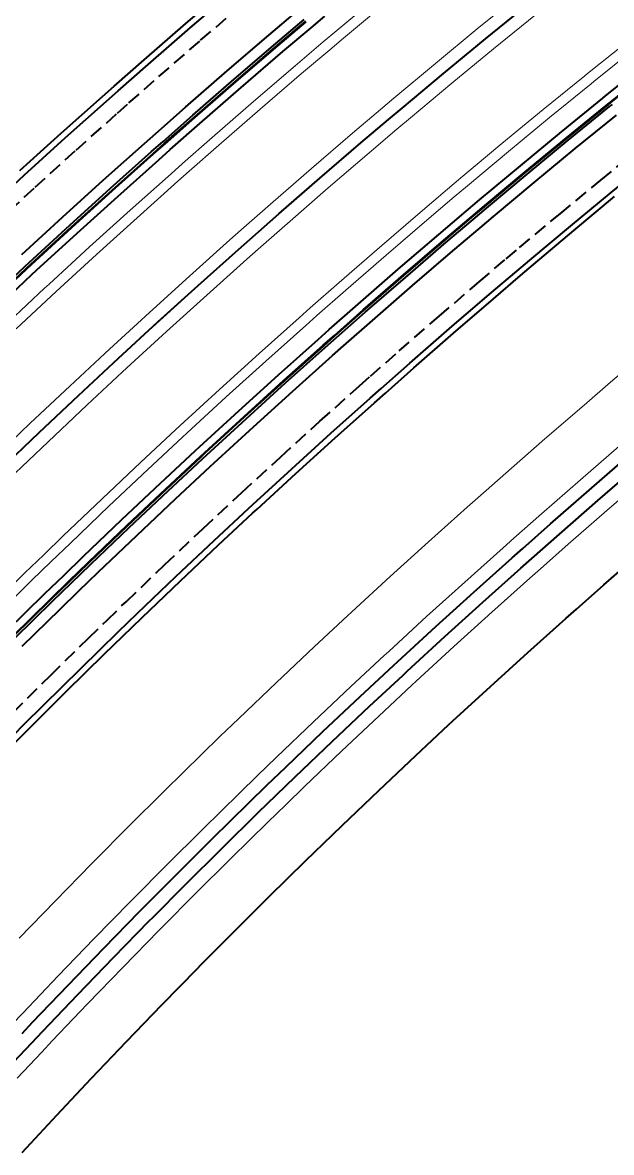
# Model space of a CAD drawing. Header units: feet. Extents: x 85617 to 85865, y 436878 to 437298.
# Drawn here: x 85731.01 to 85752.78, y 437166.14 to 437207.9 of the extents above; entities that cross this region are included whole.
import ezdxf

# ---------------------------------------------------------------- set-up
doc = ezdxf.new("R2010")
doc.units = ezdxf.units.FT
doc.header["$MEASUREMENT"] = 0
for name, pattern in [('( Dashed )', [0.75, 0.5, -0.25]), ('AM-AS', [16, 10, -2, 2, -2]), ('BV-GELEIDERAIL', [16, 10, -3, -3]), ('VW-3-3_STREEP15-N', [6, 3, -3]), ('VW-DOORGETROKKEN_015-N', [0])]:
    doc.linetypes.add(name, pattern=pattern)
for name, color, linetype, lineweight in [('N-WE-AM-AS-G', 10, 'AM-AS', 13), ('N-WE-BV-GELEIDECONSTRUCTIE_ACHTERZIJDE-G', 210, 'Continuous', 40), ('N-WE-BV-GELEIDECONSTRUCTIE_GELEIDERAIL-G', 210, 'BV-GELEIDERAIL', 40), ('N-WE-BV-GELEIDECONSTRUCTIE_UITBUIGING-G', 30, '( Dashed )', 40), ('N-WE-BV-GELEIDECONSTRUCTIE_VOORZIJDE-G', 210, 'Continuous', 40), ('N-WE-GW-BERM-G', 90, 'Continuous', 40), ('N-WE-GW-GRONDWERKLIJN_TEEN-G', 90, 'Continuous', 0), ('N-WE-GW-WATERGANG_BODEM-G', 90, 'Continuous', 40), ('N-WE-GW-WATERGANG_INSTEEK-G', 90, 'Continuous', 40), ('N-WE-GW-WATERGANG_WATERLIJN_WINTERPEIL-G', 7, 'Continuous', 0), ('N-WE-GW-ZANDLIJN-G', 20, 'Continuous', 40), ('N-WE-VH-KANTVERHARDING-G', 7, 'Continuous', 0), ('N-WE-VH-VERHARDING_KNIKLIJN-G', 251, 'Continuous', 40), ('N-WE-VW-MARKERING_LANGS_STREEP_33_015-G', 7, 'VW-3-3_STREEP15-N', 0), ('N-WE-VW-MARKERING_LANGS_STREEP_DOORGETROKKEN_015-G', 7, 'VW-DOORGETROKKEN_015-N', 0)]:
    doc.layers.add(name, color=color, linetype=linetype, lineweight=lineweight)

msp = doc.modelspace()

# ---------------------------------------------------------------- linework, layer by layer
at = {"layer": 'N-WE-AM-AS-G'}
msp.add_polyline3d([(85729.818, 437191.02, 3), (85731.625, 437192.748, 3), (85733.445, 437194.461, 3), (85735.28, 437196.16, 3), (85737.129, 437197.842, 3), (85738.991, 437199.51, 3), (85740.868, 437201.162, 2.999), (85742.758, 437202.798, 2.995), (85744.662, 437204.418, 2.989), (85746.579, 437206.022, 2.98), (85748.51, 437207.611, 2.969), (85749.779, 437208.64, 2.96)], dxfattribs=at)
at = {"layer": 'N-WE-BV-GELEIDECONSTRUCTIE_ACHTERZIJDE-G'}
for points in [[(85730.989, 437199.33, 2.804), (85732.488, 437200.706, 2.804), (85733.996, 437202.072, 2.804), (85735.513, 437203.428, 2.804), (85735.513, 437203.428, 2.804), (85735.938, 437203.804, 2.804), (85737.04, 437204.774, 2.803), (85738.575, 437206.109, 2.801), (85740.119, 437207.435, 2.797), (85741.163, 437208.321, 2.793)], [(85730.989, 437199.33, 3.594), (85732.488, 437200.706, 3.594), (85733.996, 437202.072, 3.594), (85735.513, 437203.428, 3.594), (85735.513, 437203.428, 3.594), (85735.938, 437203.804, 3.594), (85737.04, 437204.774, 3.593), (85738.575, 437206.109, 3.591), (85740.119, 437207.435, 3.587), (85741.163, 437208.321, 3.583)], [(85730.996, 437184.847, 2.804), (85732.399, 437186.223, 2.804), (85733.09, 437186.895, 2.804), (85733.81, 437187.59, 2.804), (85735.231, 437188.948, 2.804), (85736.661, 437190.296, 2.804), (85737.933, 437191.48, 2.804), (85738.1, 437191.634, 2.804), (85739.547, 437192.963, 2.804), (85741.004, 437194.282, 2.804), (85742.469, 437195.591, 2.804), (85742.469, 437195.592, 2.804), (85742.879, 437195.955, 2.804), (85743.943, 437196.891, 2.803), (85745.426, 437198.181, 2.801), (85746.917, 437199.461, 2.797), (85747.925, 437200.316, 2.793), (85748.417, 437200.73, 2.791), (85749.925, 437201.99, 2.784), (85751.441, 437203.24, 2.775), (85752.966, 437204.48, 2.765)], [(85730.996, 437184.847, 3.594), (85732.399, 437186.223, 3.594), (85733.09, 437186.895, 3.594), (85733.81, 437187.59, 3.594), (85735.231, 437188.948, 3.594), (85736.661, 437190.296, 3.594), (85737.933, 437191.48, 3.594), (85738.1, 437191.634, 3.594), (85739.547, 437192.963, 3.594), (85741.004, 437194.282, 3.594), (85742.469, 437195.591, 3.594), (85742.469, 437195.592, 3.594), (85742.879, 437195.955, 3.594), (85743.943, 437196.891, 3.593), (85745.426, 437198.181, 3.591), (85746.917, 437199.461, 3.587), (85747.925, 437200.316, 3.583), (85748.417, 437200.73, 3.581), (85749.925, 437201.99, 3.574), (85751.441, 437203.24, 3.565), (85752.966, 437204.48, 3.555)]]:
    msp.add_polyline3d(points, dxfattribs=at)
at = {"layer": 'N-WE-BV-GELEIDECONSTRUCTIE_GELEIDERAIL-G'}
for points in [[(85729.772, 437197.652, 2.824), (85731.088, 437198.877, 2.824), (85731.26, 437199.036, 2.824), (85732.757, 437200.411, 2.824), (85734.263, 437201.775, 2.824), (85735.779, 437203.129, 2.824), (85735.779, 437203.129, 2.824), (85736.203, 437203.504, 2.824), (85737.303, 437204.473, 2.823), (85738.837, 437205.807, 2.821), (85740.379, 437207.13, 2.817), (85741.421, 437208.015, 2.813)], [(85730.715, 437185.132, 2.824), (85732.119, 437186.51, 2.824), (85732.812, 437187.182, 2.824), (85733.533, 437187.879, 2.824), (85734.956, 437189.238, 2.824), (85736.388, 437190.588, 2.824), (85737.662, 437191.774, 2.824), (85737.828, 437191.928, 2.824), (85739.278, 437193.259, 2.824), (85740.736, 437194.579, 2.824), (85742.204, 437195.891, 2.824), (85742.204, 437195.891, 2.824), (85742.614, 437196.254, 2.824), (85743.68, 437197.192, 2.823), (85745.164, 437198.483, 2.821), (85746.658, 437199.765, 2.817), (85747.667, 437200.622, 2.813), (85748.159, 437201.037, 2.811), (85749.669, 437202.298, 2.804), (85751.188, 437203.549, 2.795), (85752.715, 437204.791, 2.785), (85752.817, 437204.873, 2.784)]]:
    msp.add_polyline3d(points, dxfattribs=at)
at = {"layer": 'N-WE-BV-GELEIDECONSTRUCTIE_UITBUIGING-G'}
for points in [[(85729.971, 437200.432, 2.729), (85731.477, 437201.815, 2.729), (85732.993, 437203.187, 2.729), (85734.518, 437204.55, 2.729), (85734.518, 437204.55, 2.729), (85734.944, 437204.928, 2.729), (85736.051, 437205.902, 2.728), (85737.594, 437207.244, 2.726), (85739.146, 437208.576, 2.722)], [(85730.664, 437182.401, 2.729), (85732.05, 437183.78, 2.729), (85733.446, 437185.149, 2.729), (85734.133, 437185.817, 2.729), (85734.85, 437186.509, 2.729), (85736.264, 437187.86, 2.729), (85737.686, 437189.201, 2.729), (85738.952, 437190.379, 2.729), (85739.118, 437190.533, 2.729), (85740.558, 437191.855, 2.729), (85742.007, 437193.167, 2.729), (85743.465, 437194.47, 2.729), (85743.465, 437194.47, 2.729), (85743.873, 437194.831, 2.729), (85744.932, 437195.763, 2.728), (85746.407, 437197.046, 2.726), (85747.89, 437198.319, 2.722), (85748.893, 437199.17, 2.718), (85749.382, 437199.582, 2.716), (85750.883, 437200.836, 2.709), (85752.391, 437202.079, 2.7), (85753.908, 437203.312, 2.69)]]:
    msp.add_polyline3d(points, dxfattribs=at)
at = {"layer": 'N-WE-BV-GELEIDECONSTRUCTIE_VOORZIJDE-G'}
for points in [[(85730.045, 437197.36, 2.844), (85731.359, 437198.583, 2.844), (85731.531, 437198.743, 2.844), (85733.027, 437200.115, 2.844), (85734.531, 437201.477, 2.844), (85736.044, 437202.83, 2.844), (85736.044, 437202.83, 2.844), (85736.468, 437203.205, 2.844), (85737.567, 437204.172, 2.843), (85739.098, 437205.504, 2.841), (85740.638, 437206.826, 2.837), (85741.679, 437207.709, 2.833), (85742.187, 437208.137, 2.831)], [(85730.045, 437197.36, 3.594), (85731.359, 437198.583, 3.594), (85731.531, 437198.743, 3.594), (85733.027, 437200.115, 3.594), (85734.531, 437201.477, 3.594), (85736.044, 437202.83, 3.594), (85736.044, 437202.83, 3.594), (85736.468, 437203.205, 3.594), (85737.567, 437204.172, 3.593), (85739.098, 437205.504, 3.591), (85740.638, 437206.826, 3.587), (85741.679, 437207.709, 3.583), (85742.187, 437208.137, 3.581)], [(85730.434, 437185.416, 2.844), (85731.84, 437186.796, 2.844), (85732.533, 437187.47, 2.844), (85733.256, 437188.167, 2.844), (85734.68, 437189.528, 2.844), (85736.114, 437190.88, 2.844), (85737.39, 437192.067, 2.844), (85737.557, 437192.222, 2.844), (85739.008, 437193.554, 2.844), (85740.469, 437194.877, 2.844), (85741.938, 437196.19, 2.844), (85741.938, 437196.19, 2.844), (85742.349, 437196.554, 2.844), (85743.416, 437197.493, 2.843), (85744.903, 437198.786, 2.841), (85746.398, 437200.069, 2.837), (85747.409, 437200.927, 2.833), (85747.902, 437201.343, 2.831), (85749.414, 437202.606, 2.824), (85750.935, 437203.859, 2.815), (85752.463, 437205.102, 2.805), (85752.566, 437205.185, 2.804), (85754.001, 437206.335, 2.793)], [(85730.434, 437185.416, 3.594), (85731.84, 437186.796, 3.594), (85732.533, 437187.47, 3.594), (85733.256, 437188.167, 3.594), (85734.68, 437189.528, 3.594), (85736.114, 437190.88, 3.594), (85737.39, 437192.067, 3.594), (85737.557, 437192.222, 3.594), (85739.008, 437193.554, 3.594), (85740.469, 437194.877, 3.594), (85741.938, 437196.19, 3.594), (85741.938, 437196.19, 3.594), (85742.349, 437196.554, 3.594), (85743.416, 437197.493, 3.593), (85744.903, 437198.786, 3.591), (85746.398, 437200.069, 3.587), (85747.409, 437200.927, 3.583), (85747.902, 437201.343, 3.581), (85749.414, 437202.606, 3.574), (85750.935, 437203.859, 3.565), (85752.463, 437205.102, 3.555), (85752.566, 437205.185, 3.554), (85754.001, 437206.335, 3.543)]]:
    msp.add_polyline3d(points, dxfattribs=at)
at = {"layer": 'N-WE-GW-BERM-G'}
for points in [[(85729.563, 437200.872, 2.699), (85731.073, 437202.258, 2.699), (85732.591, 437203.633, 2.699), (85734.119, 437204.999, 2.699), (85734.119, 437204.999, 2.699), (85734.547, 437205.377, 2.699), (85735.656, 437206.354, 2.698), (85737.202, 437207.698, 2.696), (85738.757, 437209.033, 2.692)], [(85729.846, 437180.726, 2.699), (85731.088, 437181.977, 2.699), (85732.472, 437183.353, 2.699), (85733.864, 437184.72, 2.699), (85734.551, 437185.386, 2.699), (85735.266, 437186.077, 2.699), (85736.677, 437187.425, 2.699), (85738.096, 437188.763, 2.699), (85739.36, 437189.939, 2.699), (85739.525, 437190.092, 2.699), (85740.962, 437191.411, 2.699), (85742.408, 437192.721, 2.699), (85743.863, 437194.021, 2.699), (85743.863, 437194.021, 2.699), (85744.27, 437194.381, 2.699), (85745.327, 437195.311, 2.698), (85746.799, 437196.592, 2.696), (85748.279, 437197.862, 2.692), (85749.28, 437198.712, 2.688), (85749.768, 437199.123, 2.686), (85751.266, 437200.374, 2.679), (85752.771, 437201.615, 2.67), (85754.285, 437202.846, 2.66)]]:
    msp.add_polyline3d(points, dxfattribs=at)
at = {"layer": 'N-WE-GW-GRONDWERKLIJN_TEEN-G'}
msp.add_polyline3d([(85730.888, 437174.057, 0), (85732.219, 437175.435, 0), (85733.558, 437176.803, 0), (85733.688, 437176.934, 0), (85734.907, 437178.162, 0), (85736.265, 437179.513, 0), (85737.632, 437180.854, 0), (85738.306, 437181.509, 0), (85739.008, 437182.186, 0), (85740.393, 437183.509, 0), (85741.786, 437184.823, 0), (85743.026, 437185.977, 0), (85743.188, 437186.127, 0), (85744.599, 437187.422, 0), (85746.019, 437188.708, 0), (85747.447, 437189.984, 0), (85747.447, 437189.984, 0), (85747.846, 437190.338, 0), (85748.882, 437191.252, 0), (85750.324, 437192.512, 0), (85751.772, 437193.765, 0), (85752.75, 437194.605, 0), (85753.226, 437195.012, 0)], dxfattribs=at)
at = {"layer": 'N-WE-GW-WATERGANG_BODEM-G'}
for points in [[(85730.993, 437170.541, -1.25), (85731.382, 437170.952, -1.25), (85732.692, 437172.326, -1.25), (85734.011, 437173.692, -1.25), (85735.339, 437175.048, -1.25), (85735.467, 437175.178, -1.25), (85736.676, 437176.396, -1.25), (85738.022, 437177.734, -1.25), (85739.377, 437179.064, -1.25), (85740.045, 437179.713, -1.25), (85740.741, 437180.384, -1.25), (85742.114, 437181.696, -1.25), (85743.495, 437182.998, -1.25), (85744.724, 437184.142, -1.25), (85744.885, 437184.291, -1.25), (85746.284, 437185.575, -1.25), (85747.691, 437186.849, -1.25), (85749.106, 437188.114, -1.25), (85749.106, 437188.114, -1.25), (85749.502, 437188.465, -1.25), (85750.529, 437189.371, -1.25), (85751.958, 437190.62, -1.25), (85753.394, 437191.863, -1.25)], [(85730.446, 437169.228, -1.25), (85731.357, 437170.198, -1.25), (85731.745, 437170.608, -1.25), (85733.052, 437171.98, -1.25), (85734.369, 437173.343, -1.25), (85735.695, 437174.697, -1.25), (85735.823, 437174.827, -1.25), (85737.03, 437176.042, -1.25), (85738.374, 437177.379, -1.25), (85739.726, 437178.706, -1.25), (85740.393, 437179.353, -1.25), (85741.088, 437180.024, -1.25), (85742.458, 437181.333, -1.25), (85743.837, 437182.633, -1.25), (85745.064, 437183.775, -1.25), (85745.224, 437183.924, -1.25), (85746.62, 437185.205, -1.25), (85748.025, 437186.477, -1.25), (85749.438, 437187.74, -1.25), (85749.438, 437187.74, -1.25), (85749.833, 437188.09, -1.25), (85750.859, 437188.995, -1.25), (85752.285, 437190.242, -1.25), (85753.718, 437191.482, -1.25)]]:
    msp.add_polyline3d(points, dxfattribs=at)
at = {"layer": 'N-WE-GW-WATERGANG_INSTEEK-G'}
msp.add_polyline3d([(85730.995, 437166.145, 0), (85732.273, 437167.521, 0), (85733.176, 437168.483, 0), (85733.56, 437168.889, 0), (85734.856, 437170.249, 0), (85736.161, 437171.6, 0), (85737.475, 437172.942, 0), (85737.602, 437173.071, 0), (85738.798, 437174.275, 0), (85740.13, 437175.6, 0), (85741.471, 437176.916, 0), (85742.132, 437177.557, 0), (85742.821, 437178.222, 0), (85744.179, 437179.52, 0), (85745.546, 437180.808, 0), (85746.762, 437181.94, 0), (85746.921, 437182.088, 0), (85748.305, 437183.358, 0), (85749.697, 437184.619, 0), (85751.098, 437185.87, 0), (85751.098, 437185.871, 0), (85751.49, 437186.218, 0), (85752.506, 437187.114, 0), (85753.92, 437188.35, 0)], dxfattribs=at)
at = {"layer": 'N-WE-GW-WATERGANG_WATERLIJN_WINTERPEIL-G'}
for points in [[(85730.63, 437170.884, -1), (85731.019, 437171.296, -1), (85732.331, 437172.673, -1), (85733.652, 437174.04, -1), (85734.983, 437175.399, -1), (85735.111, 437175.529, -1), (85736.322, 437176.749, -1), (85737.671, 437178.09, -1), (85739.028, 437179.422, -1), (85739.697, 437180.072, -1), (85740.394, 437180.745, -1), (85741.769, 437182.058, -1), (85743.153, 437183.363, -1), (85744.384, 437184.509, -1), (85744.546, 437184.658, -1), (85745.947, 437185.944, -1), (85747.356, 437187.221, -1), (85748.774, 437188.488, -1), (85748.774, 437188.488, -1), (85749.171, 437188.84, -1), (85750.2, 437189.747, -1), (85751.632, 437190.999, -1), (85753.069, 437192.243, -1)], [(85730.812, 437168.887, -1), (85731.721, 437169.855, -1), (85732.108, 437170.265, -1), (85733.413, 437171.634, -1), (85734.728, 437172.994, -1), (85736.051, 437174.346, -1), (85736.179, 437174.476, -1), (85737.384, 437175.689, -1), (85738.725, 437177.023, -1), (85740.075, 437178.348, -1), (85740.741, 437178.994, -1), (85741.434, 437179.664, -1), (85742.802, 437180.97, -1), (85744.179, 437182.268, -1), (85745.403, 437183.408, -1), (85745.564, 437183.557, -1), (85746.957, 437184.836, -1), (85748.36, 437186.106, -1), (85749.77, 437187.366, -1), (85749.77, 437187.366, -1), (85750.165, 437187.716, -1), (85751.188, 437188.619, -1), (85752.612, 437189.864, -1), (85754.043, 437191.102, -1)]]:
    msp.add_polyline3d(points, dxfattribs=at)
at = {"layer": 'N-WE-GW-ZANDLIJN-G'}
for points in [[(85730.916, 437202.43, 0), (85732.436, 437203.806, 0), (85733.965, 437205.172, 0), (85733.965, 437205.172, 0), (85734.393, 437205.551, 0), (85735.504, 437206.527, 0), (85737.053, 437207.87, 0), (85738.613, 437209.201, 0)], [(85730.916, 437202.43, 0), (85732.436, 437203.806, 0), (85733.965, 437205.172, 0), (85733.965, 437205.172, 0), (85734.393, 437205.551, 0), (85735.504, 437206.527, 0), (85737.053, 437207.87, 0), (85738.613, 437209.201, 0)], [(85730.178, 437191.366, 2), (85731.625, 437192.748, 2), (85733.08, 437194.12, 2), (85734.375, 437195.325, 2), (85734.544, 437195.482, 2), (85736.018, 437196.835, 2), (85737.5, 437198.177, 2), (85738.991, 437199.51, 2), (85738.991, 437199.51, 2), (85739.408, 437199.879, 2), (85740.491, 437200.832, 1.999), (85742, 437202.145, 1.996), (85743.518, 437203.448, 1.992), (85744.544, 437204.318, 1.989), (85745.044, 437204.74, 1.987), (85746.579, 437206.022, 1.98), (85748.123, 437207.294, 1.971), (85749.675, 437208.556, 1.96)], [(85730.178, 437191.366, 2), (85731.625, 437192.748, 2), (85733.08, 437194.12, 2), (85734.375, 437195.325, 2), (85734.544, 437195.482, 2), (85736.018, 437196.835, 2), (85737.5, 437198.177, 2), (85738.991, 437199.51, 2), (85738.991, 437199.51, 2), (85739.408, 437199.879, 2), (85740.491, 437200.832, 1.999), (85742, 437202.145, 1.996), (85743.518, 437203.448, 1.992), (85744.544, 437204.318, 1.989), (85745.044, 437204.74, 1.987), (85746.579, 437206.022, 1.98), (85748.123, 437207.294, 1.971), (85749.675, 437208.556, 1.96)], [(85729.833, 437197.587, 1.881), (85731.148, 437198.812, 1.881), (85731.321, 437198.971, 1.881), (85732.817, 437200.345, 1.881), (85734.323, 437201.708, 1.881), (85735.838, 437203.062, 1.881), (85735.838, 437203.062, 1.881), (85736.262, 437203.438, 1.881), (85737.362, 437204.406, 1.88), (85738.895, 437205.739, 1.878), (85740.437, 437207.062, 1.874), (85741.479, 437207.947, 1.87)], [(85729.833, 437197.587, 1.881), (85731.148, 437198.812, 1.881), (85731.321, 437198.971, 1.881), (85732.817, 437200.345, 1.881), (85734.323, 437201.708, 1.881), (85735.838, 437203.062, 1.881), (85735.838, 437203.062, 1.881), (85736.262, 437203.438, 1.881), (85737.362, 437204.406, 1.88), (85738.895, 437205.739, 1.878), (85740.437, 437207.062, 1.874), (85741.479, 437207.947, 1.87)], [(85729.85, 437197.569, 1.882), (85731.166, 437198.793, 1.882), (85731.338, 437198.952, 1.882), (85732.834, 437200.326, 1.882), (85734.34, 437201.69, 1.882), (85735.855, 437203.043, 1.882), (85735.855, 437203.043, 1.882), (85736.279, 437203.419, 1.882), (85737.379, 437204.387, 1.881), (85738.911, 437205.72, 1.878), (85740.453, 437207.043, 1.874), (85741.495, 437207.928, 1.871)], [(85729.85, 437197.569, 1.882), (85731.166, 437198.793, 1.882), (85731.338, 437198.952, 1.882), (85732.834, 437200.326, 1.882), (85734.34, 437201.69, 1.882), (85735.855, 437203.043, 1.882), (85735.855, 437203.043, 1.882), (85736.279, 437203.419, 1.882), (85737.379, 437204.387, 1.881), (85738.911, 437205.72, 1.878), (85740.453, 437207.043, 1.874), (85741.495, 437207.928, 1.871)], [(85730.634, 437185.213, 1.882), (85732.039, 437186.592, 1.882), (85732.732, 437187.265, 1.882), (85733.454, 437187.961, 1.882), (85734.877, 437189.321, 1.882), (85736.309, 437190.671, 1.882), (85737.584, 437191.858, 1.882), (85737.751, 437192.012, 1.882), (85739.201, 437193.343, 1.882), (85740.66, 437194.665, 1.882), (85742.128, 437195.976, 1.882), (85742.128, 437195.976, 1.882), (85742.538, 437196.34, 1.882), (85743.604, 437197.278, 1.881), (85745.089, 437198.57, 1.878), (85746.583, 437199.852, 1.874), (85747.593, 437200.709, 1.871), (85748.086, 437201.124, 1.869), (85749.596, 437202.386, 1.862), (85751.115, 437203.638, 1.853), (85752.643, 437204.88, 1.842), (85752.745, 437204.963, 1.842), (85754.179, 437206.112, 1.83)], [(85730.634, 437185.213, 1.882), (85732.039, 437186.592, 1.882), (85732.732, 437187.265, 1.882), (85733.454, 437187.961, 1.882), (85734.877, 437189.321, 1.882), (85736.309, 437190.671, 1.882), (85737.584, 437191.858, 1.882), (85737.751, 437192.012, 1.882), (85739.201, 437193.343, 1.882), (85740.66, 437194.665, 1.882), (85742.128, 437195.976, 1.882), (85742.128, 437195.976, 1.882), (85742.538, 437196.34, 1.882), (85743.604, 437197.278, 1.881), (85745.089, 437198.57, 1.878), (85746.583, 437199.852, 1.874), (85747.593, 437200.709, 1.871), (85748.086, 437201.124, 1.869), (85749.596, 437202.386, 1.862), (85751.115, 437203.638, 1.853), (85752.643, 437204.88, 1.842), (85752.745, 437204.963, 1.842), (85754.179, 437206.112, 1.83)], [(85730.652, 437185.195, 1.881), (85732.057, 437186.574, 1.881), (85732.749, 437187.246, 1.881), (85733.471, 437187.943, 1.881), (85734.894, 437189.303, 1.881), (85736.327, 437190.653, 1.881), (85737.601, 437191.839, 1.881), (85737.768, 437191.994, 1.881), (85739.218, 437193.324, 1.881), (85740.677, 437194.646, 1.881), (85742.145, 437195.957, 1.881), (85742.145, 437195.957, 1.881), (85742.555, 437196.321, 1.881), (85743.621, 437197.259, 1.88), (85745.106, 437198.551, 1.878), (85746.6, 437199.833, 1.874), (85747.609, 437200.69, 1.87), (85748.102, 437201.105, 1.868), (85749.612, 437202.367, 1.861), (85751.131, 437203.618, 1.852), (85752.659, 437204.86, 1.842), (85752.761, 437204.943, 1.841), (85754.195, 437206.092, 1.83)], [(85730.652, 437185.195, 1.881), (85732.057, 437186.574, 1.881), (85732.749, 437187.246, 1.881), (85733.471, 437187.943, 1.881), (85734.894, 437189.303, 1.881), (85736.327, 437190.653, 1.881), (85737.601, 437191.839, 1.881), (85737.768, 437191.994, 1.881), (85739.218, 437193.324, 1.881), (85740.677, 437194.646, 1.881), (85742.145, 437195.957, 1.881), (85742.145, 437195.957, 1.881), (85742.555, 437196.321, 1.881), (85743.621, 437197.259, 1.88), (85745.106, 437198.551, 1.878), (85746.6, 437199.833, 1.874), (85747.609, 437200.69, 1.87), (85748.102, 437201.105, 1.868), (85749.612, 437202.367, 1.861), (85751.131, 437203.618, 1.852), (85752.659, 437204.86, 1.842), (85752.761, 437204.943, 1.841), (85754.195, 437206.092, 1.83)], [(85730.011, 437180.563, 0), (85731.253, 437181.813, 0), (85732.635, 437183.188, 0), (85734.026, 437184.553, 0), (85734.712, 437185.22, 0), (85735.427, 437185.909, 0), (85736.837, 437187.256, 0), (85738.255, 437188.593, 0), (85739.517, 437189.768, 0), (85739.683, 437189.921, 0), (85741.119, 437191.24, 0), (85742.564, 437192.548, 0), (85744.017, 437193.847, 0), (85744.018, 437193.847, 0), (85744.424, 437194.208, 0), (85745.479, 437195.137, 0), (85746.948, 437196.42, 0), (85748.423, 437197.694, 0), (85749.42, 437198.547, 0), (85749.905, 437198.96, 0), (85751.395, 437200.218, 0), (85752.891, 437201.469, 0)], [(85730.011, 437180.563, 0), (85731.253, 437181.813, 0), (85732.635, 437183.188, 0), (85734.026, 437184.553, 0), (85734.712, 437185.22, 0), (85735.427, 437185.909, 0), (85736.837, 437187.256, 0), (85738.255, 437188.593, 0), (85739.517, 437189.768, 0), (85739.683, 437189.921, 0), (85741.119, 437191.24, 0), (85742.564, 437192.548, 0), (85744.017, 437193.847, 0), (85744.018, 437193.847, 0), (85744.424, 437194.208, 0), (85745.479, 437195.137, 0), (85746.948, 437196.42, 0), (85748.423, 437197.694, 0), (85749.42, 437198.547, 0), (85749.905, 437198.96, 0), (85751.395, 437200.218, 0), (85752.891, 437201.469, 0)]]:
    msp.add_polyline3d(points, dxfattribs=at)
at = {"layer": 'N-WE-VH-KANTVERHARDING-G'}
for points in [[(85730.517, 437196.857, 2.906), (85731.828, 437198.078, 2.906), (85731.999, 437198.236, 2.906), (85733.491, 437199.606, 2.906), (85734.992, 437200.965, 2.906), (85736.502, 437202.314, 2.906), (85736.502, 437202.314, 2.906), (85736.924, 437202.689, 2.906), (85738.021, 437203.654, 2.905), (85739.549, 437204.983, 2.903), (85741.085, 437206.301, 2.899), (85742.124, 437207.183, 2.895), (85742.631, 437207.61, 2.893), (85744.185, 437208.908, 2.886)], [(85729.949, 437185.907, 2.906), (85731.359, 437187.29, 2.906), (85732.054, 437187.965, 2.906), (85732.778, 437188.664, 2.906), (85734.206, 437190.028, 2.906), (85735.643, 437191.383, 2.906), (85736.922, 437192.573, 2.906), (85737.089, 437192.728, 2.906), (85738.544, 437194.063, 2.906), (85740.008, 437195.389, 2.906), (85741.481, 437196.705, 2.906), (85741.481, 437196.705, 2.906), (85741.893, 437197.07, 2.906), (85742.962, 437198.011, 2.905), (85744.452, 437199.308, 2.903), (85745.951, 437200.594, 2.899), (85746.964, 437201.454, 2.895), (85747.458, 437201.87, 2.893), (85748.974, 437203.136, 2.886), (85750.498, 437204.392, 2.877), (85752.03, 437205.638, 2.867), (85752.133, 437205.721, 2.866), (85753.572, 437206.874, 2.855)]]:
    msp.add_polyline3d(points, dxfattribs=at)
at = {"layer": 'N-WE-VH-VERHARDING_KNIKLIJN-G'}
msp.add_polyline3d([(85730.178, 437191.366, 3), (85731.625, 437192.748, 3), (85733.08, 437194.12, 3), (85734.375, 437195.325, 3), (85734.544, 437195.482, 3), (85736.018, 437196.835, 3), (85737.5, 437198.177, 3), (85738.991, 437199.51, 3), (85738.991, 437199.51, 3), (85739.408, 437199.879, 3), (85740.491, 437200.832, 2.999), (85742, 437202.145, 2.997), (85743.518, 437203.448, 2.993), (85744.544, 437204.318, 2.989), (85745.044, 437204.74, 2.987), (85746.579, 437206.022, 2.98), (85748.123, 437207.294, 2.971), (85749.675, 437208.556, 2.961)], dxfattribs=at)
at = {"layer": 'N-WE-VW-MARKERING_LANGS_STREEP_33_015-G'}
for points in [[(85730.773, 437196.583, 2.916), (85732.082, 437197.802, 2.916), (85732.254, 437197.961, 2.916), (85733.744, 437199.329, 2.916), (85735.243, 437200.686, 2.916), (85736.751, 437202.034, 2.916), (85736.751, 437202.034, 2.916), (85737.173, 437202.408, 2.916), (85738.268, 437203.371, 2.915), (85739.794, 437204.699, 2.912), (85741.329, 437206.016, 2.908), (85742.366, 437206.896, 2.905), (85742.872, 437207.323, 2.903), (85744.424, 437208.62, 2.896)], [(85729.686, 437186.173, 2.916), (85731.097, 437187.558, 2.916), (85731.793, 437188.234, 2.916), (85732.518, 437188.934, 2.916), (85733.948, 437190.3, 2.916), (85735.387, 437191.657, 2.916), (85736.667, 437192.848, 2.916), (85736.835, 437193.003, 2.916), (85738.291, 437194.341, 2.916), (85739.757, 437195.668, 2.916), (85741.232, 437196.986, 2.916), (85741.232, 437196.986, 2.916), (85741.644, 437197.351, 2.916), (85742.715, 437198.293, 2.915), (85744.207, 437199.591, 2.912), (85745.708, 437200.879, 2.908), (85746.722, 437201.74, 2.905), (85747.217, 437202.157, 2.903), (85748.734, 437203.425, 2.896), (85750.26, 437204.683, 2.887), (85751.795, 437205.93, 2.876), (85751.898, 437206.013, 2.876), (85753.338, 437207.168, 2.864)]]:
    msp.add_polyline3d(points, dxfattribs=at)
at = {"layer": 'N-WE-VW-MARKERING_LANGS_STREEP_DOORGETROKKEN_015-G'}
for points in [[(85729.849, 437191.709, 2.988), (85731.298, 437193.093, 2.988), (85732.755, 437194.467, 2.988), (85734.052, 437195.674, 2.988), (85734.222, 437195.831, 2.988), (85735.698, 437197.186, 2.988), (85737.182, 437198.53, 2.988), (85738.676, 437199.865, 2.988), (85738.676, 437199.865, 2.988), (85739.094, 437200.235, 2.988), (85740.179, 437201.19, 2.987), (85741.69, 437202.504, 2.985), (85743.21, 437203.809, 2.981), (85744.238, 437204.681, 2.977), (85744.739, 437205.104, 2.975), (85746.276, 437206.388, 2.968), (85747.822, 437207.662, 2.959), (85749.376, 437208.925, 2.949)], [(85730.508, 437191.024, 2.988), (85731.952, 437192.403, 2.988), (85733.404, 437193.773, 2.988), (85734.697, 437194.977, 2.988), (85734.867, 437195.133, 2.988), (85736.338, 437196.484, 2.988), (85737.818, 437197.824, 2.988), (85739.307, 437199.155, 2.988), (85739.307, 437199.155, 2.988), (85739.723, 437199.524, 2.988), (85740.804, 437200.475, 2.987), (85742.311, 437201.786, 2.985), (85743.826, 437203.086, 2.981), (85744.851, 437203.955, 2.977), (85745.35, 437204.377, 2.975), (85746.883, 437205.657, 2.968), (85748.424, 437206.927, 2.959), (85749.973, 437208.186, 2.949)]]:
    msp.add_polyline3d(points, dxfattribs=at)

doc.saveas('drawing.dxf')
